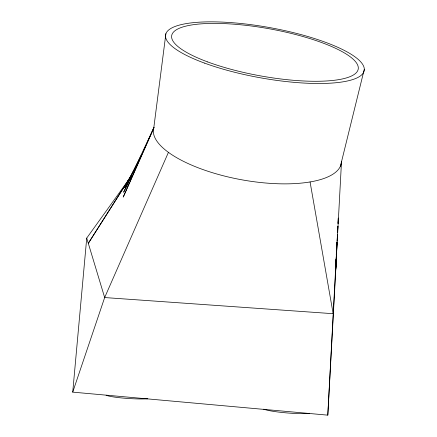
<?xml version="1.0" encoding="UTF-8"?>
<svg xmlns="http://www.w3.org/2000/svg" width="437" height="437" viewBox="0 0 437 437"><rect width="100%" height="100%" fill="white"/><g stroke="black" fill="none" stroke-linecap="round" stroke-linejoin="round"><path stroke-width="0.66" d="M336.069 263.73L336.233 258.988M336.282 257.633L336.517 250.854M336.703 245.436L336.823 242.043M336.119 259.19L335.736 269.394L337.08 242.415M336.266 255.104L336.446 250.341M336.698 243.535L336.747 242.174M337.146 241.066L337.484 234.319M337.582 232.298L337.883 226.224M336.637 250.756L335.398 275.217L341.494 161.859A95.463 34.162 10.4 0 1 241.606 179.771A95.463 34.162 10.4 0 1 153.813 127.664L165.885 33.715M336.703 249.396L337.047 242.601M337.151 240.563L337.462 234.445M337.599 231.725L337.877 226.29M130.155 177.712L86.728 238.094L72.728 392.136L327.805 415.15L336.588 250.8M336.709 252.826L327.805 415.15M340.401 166.251L364.272 69.357M72.728 392.136L104.662 297.553L168.431 152.349M153.813 127.664L123.234 197.071L153.906 127.915M154.119 127.233L123.655 192.214L128.757 181.879M129.357 180.667L131.455 176.406M141.451 154.977L124.78 187.664L129.09 179.907M126.539 183.442L133.547 171.031M130.827 176.275L88.307 243.327L128.866 179.558M86.728 238.094L104.662 297.553L333.152 313.7L310.073 181.95M147.793 398.773A23.751 2.469 3.7 0 1 124.184 398.178A23.751 2.469 3.7 0 1 106.131 395.217M309.341 413.26A24.554 2.622 4.8 0 1 285.596 412.812A24.554 2.622 4.8 0 1 263.719 409.147M338.287 218.134L338.019 223.531L338.287 218.139M204.554 63.114A100.887 25.526 10.2 0 0 363.447 72.64A100.887 25.526 10.2 0 0 226.656 22.325A100.887 25.526 10.2 0 0 204.554 63.114M207.744 61.95A94.763 23.964 10.2 0 0 357.411 71.242A94.763 23.964 10.2 0 0 229.572 23.888A94.763 23.964 10.2 0 0 207.744 61.95"/></g></svg>
